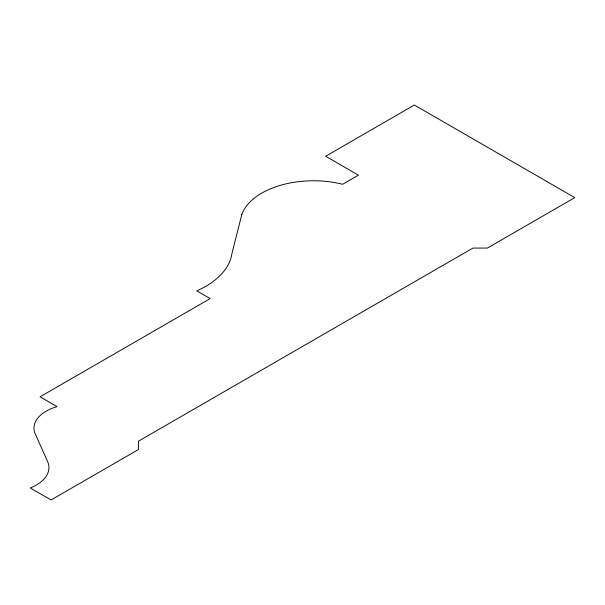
<?xml version="1.0" encoding="UTF-8"?>
<svg xmlns="http://www.w3.org/2000/svg" width="605" height="605" viewBox="0 0 605 605"><rect width="100%" height="100%" fill="white"/><g stroke="black" fill="none" stroke-linecap="round" stroke-linejoin="round"><path stroke-width="0.91" d="M241.819 214.457L231.844 253.971A90.674 52.348 0 0 1 196.806 290.892L210.162 298.598L40.051 396.804L57.044 406.613A41.995 24.245 0 0 0 34.5 432.159L47.099 460.428A42.698 24.654 0 0 1 30.25 487.948L51.07 499.972L138.432 449.538L138.401 441.211L472.921 248.08L487.396 248.065L574.75 197.631L414.357 105.028L325.664 156.234L358.432 175.155L342.634 184.275A73.16 42.237 0 0 0 241.819 214.457"/></g></svg>
